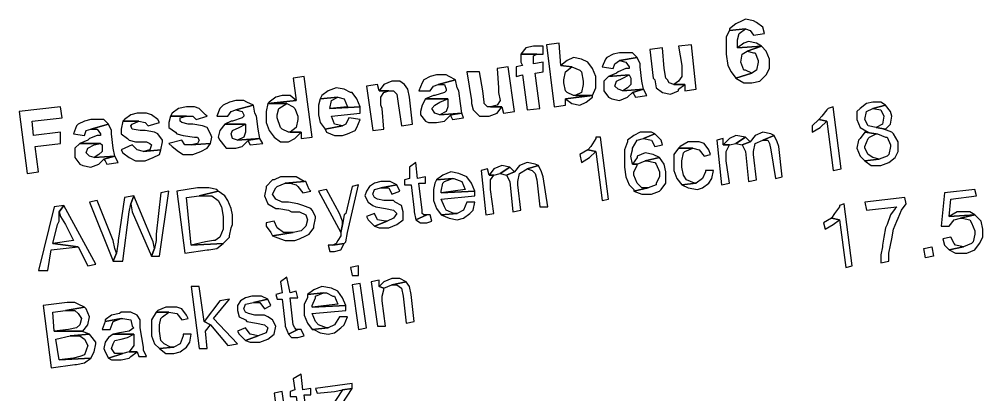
# Model space of a CAD drawing. Header units: metres. Extents: x 2713679.5 to 2713747.3, y 1226017.1 to 1226104.2.
# Drawn here: x 2713719.526 to 2713720.684, y 1226046.154 to 1226046.605 of the extents above; entities that cross this region are included whole.
import ezdxf

# ---------------------------------------------------------------- set-up
doc = ezdxf.new("R2010")
doc.units = ezdxf.units.M
doc.header["$MEASUREMENT"] = 0
doc.layers.add('texte', color=7, linetype='Continuous', true_color=0x000000)

msp = doc.modelspace()

# ---------------------------------------------------------------- linework, layer by layer
at = {"layer": 'texte'}
for points in [[(2713720.3986, 1226046.6054), (2713720.3948, 1226046.6035), (2713720.3871, 1226046.5997), (2713720.3795, 1226046.5939), (2713720.3795, 1226046.592), (2713720.3986, 1226046.5939), (2713720.4043, 1226046.592), (2713720.4082, 1226046.5863), (2713720.4216, 1226046.5882), (2713720.4196, 1226046.5958), (2713720.412, 1226046.6016), (2713720.4082, 1226046.6035)], [(2713720.3795, 1226046.592), (2713720.3756, 1226046.5844), (2713720.3756, 1226046.5748), (2713720.3756, 1226046.5633), (2713720.3756, 1226046.5633), (2713720.3776, 1226046.5499), (2713720.3814, 1226046.5423), (2713720.3871, 1226046.5346), (2713720.4063, 1226046.5404), (2713720.3986, 1226046.5442), (2713720.3967, 1226046.5442), (2713720.3929, 1226046.5538), (2713720.3929, 1226046.5538), (2713720.3948, 1226046.5633), (2713720.4005, 1226046.5671), (2713720.4177, 1226046.5729), (2713720.389, 1226046.571), (2713720.389, 1226046.5805), (2713720.391, 1226046.5882), (2713720.3986, 1226046.5939)], [(2713720.4024, 1226046.5786), (2713720.3967, 1226046.5767), (2713720.389, 1226046.571), (2713720.4177, 1226046.5729), (2713720.412, 1226046.5767)], [(2713720.1442, 1226046.5729), (2713720.1442, 1226046.5729), (2713720.1346, 1226046.571), (2713720.1289, 1226046.5633), (2713720.1289, 1226046.5633), (2713720.148, 1226046.5633), (2713720.1557, 1226046.5633), (2713720.1557, 1226046.5729), (2713720.1537, 1226046.5729)], [(2713720.1748, 1226046.5767), (2713720.1595, 1226046.5748), (2713720.169, 1226046.5002), (2713720.1824, 1226046.5021), (2713720.1824, 1226046.5098), (2713720.215, 1226046.5136), (2713720.1939, 1226046.5136), (2713720.192, 1226046.5136), (2713720.1843, 1226046.5174), (2713720.1824, 1226046.5193), (2713720.1805, 1226046.5289), (2713720.1805, 1226046.5327), (2713720.1824, 1226046.5423), (2713720.1901, 1226046.548), (2713720.1767, 1226046.5499)], [(2713720.2991, 1226046.571), (2713720.2838, 1226046.5691), (2713720.2877, 1226046.5346), (2713720.2896, 1226046.5327), (2713720.2915, 1226046.5231), (2713720.2991, 1226046.5174), (2713720.2991, 1226046.5174), (2713720.3087, 1226046.5155), (2713720.3087, 1226046.5155), (2713720.3183, 1226046.5193), (2713720.3183, 1226046.5212), (2713720.3259, 1226046.527), (2713720.3125, 1226046.527), (2713720.3068, 1226046.5289), (2713720.3049, 1226046.5327), (2713720.303, 1226046.5346), (2713720.301, 1226046.5461)], [(2713720.3336, 1226046.5748), (2713720.3183, 1226046.5729), (2713720.3221, 1226046.5499), (2713720.3221, 1226046.5442), (2713720.3221, 1226046.5365), (2713720.3183, 1226046.5308), (2713720.3125, 1226046.527), (2713720.3259, 1226046.527), (2713720.3259, 1226046.5193), (2713720.3393, 1226046.5212)], [(2713720.4177, 1226046.5729), (2713720.4005, 1226046.5671), (2713720.4082, 1226046.5652), (2713720.4101, 1226046.5652), (2713720.4139, 1226046.5557), (2713720.4139, 1226046.5538), (2713720.412, 1226046.5442), (2713720.4063, 1226046.5404), (2713720.3871, 1226046.5346), (2713720.3871, 1226046.5346), (2713720.3967, 1226046.5289), (2713720.4063, 1226046.5289), (2713720.4158, 1226046.5308), (2713720.4235, 1226046.5384), (2713720.4235, 1226046.5384), (2713720.4273, 1226046.5461), (2713720.4273, 1226046.5576), (2713720.4235, 1226046.5671)], [(2713720.1289, 1226046.5633), (2713720.1289, 1226046.5538), (2713720.1308, 1226046.5499), (2713720.1231, 1226046.548), (2713720.1231, 1226046.5365), (2713720.1308, 1226046.5384), (2713720.1365, 1226046.4964), (2713720.1518, 1226046.4983), (2713720.1461, 1226046.5404), (2713720.1557, 1226046.5423), (2713720.1557, 1226046.5538), (2713720.1442, 1226046.5518), (2713720.1442, 1226046.5557), (2713720.1442, 1226046.5614), (2713720.148, 1226046.5633)], [(2713720.192, 1226046.5595), (2713720.1843, 1226046.5557), (2713720.1767, 1226046.5499), (2713720.1901, 1226046.548), (2713720.1901, 1226046.548), (2713720.1997, 1226046.5442), (2713720.2016, 1226046.5423), (2713720.2035, 1226046.5308), (2713720.2035, 1226046.527), (2713720.2016, 1226046.5174), (2713720.1939, 1226046.5136), (2713720.215, 1226046.5136), (2713720.2188, 1226046.5231), (2713720.2188, 1226046.5346), (2713720.2188, 1226046.5365), (2713720.215, 1226046.5461), (2713720.2092, 1226046.5538), (2713720.2016, 1226046.5576)], [(2713720.2475, 1226046.5652), (2713720.2398, 1226046.5633), (2713720.2322, 1226046.5595), (2713720.2303, 1226046.5576), (2713720.2264, 1226046.548), (2713720.2398, 1226046.5461), (2713720.2417, 1226046.5518), (2713720.2475, 1226046.5557), (2713720.2685, 1226046.5595), (2713720.2628, 1226046.5652), (2713720.259, 1226046.5652)], [(2713720.2685, 1226046.5595), (2713720.2475, 1226046.5557), (2713720.2551, 1226046.5538), (2713720.259, 1226046.548), (2713720.259, 1226046.5461), (2713720.2551, 1226046.5461), (2713720.2456, 1226046.5423), (2713720.2437, 1226046.5404), (2713720.2341, 1226046.5365), (2713720.259, 1226046.5384), (2713720.2609, 1226046.5346), (2713720.2609, 1226046.527), (2713720.257, 1226046.5231), (2713720.2513, 1226046.5193), (2713720.2762, 1226046.5212), (2713720.2743, 1226046.5308), (2713720.2723, 1226046.548), (2713720.2723, 1226046.5518)], [(2713720.1136, 1226046.548), (2713720.1002, 1226046.5461), (2713720.1021, 1226046.5231), (2713720.1021, 1226046.5174), (2713720.104, 1226046.5078), (2713720.1002, 1226046.5021), (2713720.0925, 1226046.5002), (2713720.1059, 1226046.5002), (2713720.1078, 1226046.4925), (2713720.1212, 1226046.4945)], [(2713719.8687, 1226046.5365), (2713719.8553, 1226046.5346), (2713719.8591, 1226046.5078), (2713719.8247, 1226046.504), (2713719.8477, 1226046.504), (2713719.8477, 1226046.504), (2713719.8553, 1226046.5002), (2713719.8572, 1226046.4983), (2713719.8611, 1226046.4887), (2713719.8611, 1226046.4849), (2713719.8591, 1226046.4753), (2713719.8515, 1226046.4696), (2713719.8649, 1226046.4696), (2713719.8649, 1226046.4619), (2713719.8783, 1226046.4638)], [(2713720.0275, 1226046.5384), (2713720.0198, 1226046.5365), (2713720.0122, 1226046.5327), (2713720.0103, 1226046.5289), (2713720.0064, 1226046.5193), (2713720.0198, 1226046.5193), (2713720.0237, 1226046.5251), (2713720.0294, 1226046.527), (2713720.0504, 1226046.5327), (2713720.0428, 1226046.5365), (2713720.039, 1226046.5384)], [(2713720.0504, 1226046.5327), (2713720.0294, 1226046.527), (2713720.037, 1226046.527), (2713720.039, 1226046.5212), (2713720.039, 1226046.5193), (2713720.037, 1226046.5174), (2713720.0256, 1226046.5136), (2713720.0237, 1226046.5136), (2713720.0141, 1226046.5098), (2713720.0409, 1226046.5098), (2713720.0409, 1226046.5078), (2713720.0409, 1226046.5002), (2713720.039, 1226046.4945), (2713720.0313, 1226046.4906), (2713720.0581, 1226046.4925), (2713720.0562, 1226046.504), (2713720.0543, 1226046.5193), (2713720.0524, 1226046.5231)], [(2713720.0791, 1226046.5423), (2713720.0638, 1226046.5423), (2713720.0696, 1226046.5078), (2713720.0696, 1226046.504), (2713720.0715, 1226046.4964), (2713720.0791, 1226046.4887), (2713720.0791, 1226046.4887), (2713720.0887, 1226046.4887), (2713720.0906, 1226046.4887), (2713720.1002, 1226046.4925), (2713720.1002, 1226046.4925), (2713720.1059, 1226046.5002), (2713720.0925, 1226046.5002), (2713720.0887, 1226046.5002), (2713720.0849, 1226046.504), (2713720.0849, 1226046.5059), (2713720.083, 1226046.5193)], [(2713720.2341, 1226046.5365), (2713720.2283, 1226046.5308), (2713720.2283, 1226046.5231), (2713720.2283, 1226046.5193), (2713720.2341, 1226046.5117), (2713720.2379, 1226046.5098), (2713720.2475, 1226046.5078), (2713720.257, 1226046.5117), (2713720.2628, 1226046.5174), (2713720.2762, 1226046.5212), (2713720.2762, 1226046.5212), (2713720.2513, 1226046.5193), (2713720.2456, 1226046.5212), (2713720.2417, 1226046.5251), (2713720.2437, 1226046.5308), (2713720.2513, 1226046.5346), (2713720.259, 1226046.5384)], [(2713719.907, 1226046.5231), (2713719.907, 1226046.5231), (2713719.8974, 1226046.5193), (2713719.8898, 1226046.5136), (2713719.8878, 1226046.5098), (2713719.9089, 1226046.5117), (2713719.9165, 1226046.5098), (2713719.9165, 1226046.5098), (2713719.9204, 1226046.5002), (2713719.8993, 1226046.4983), (2713719.9357, 1226046.5002), (2713719.9318, 1226046.5098), (2713719.9261, 1226046.5174), (2713719.9242, 1226046.5174), (2713719.9165, 1226046.5212)], [(2713719.9567, 1226046.527), (2713719.9433, 1226046.5251), (2713719.951, 1226046.4715), (2713719.9644, 1226046.4734), (2713719.9624, 1226046.4983), (2713719.9605, 1226046.5021), (2713719.9605, 1226046.5117), (2713719.9644, 1226046.5174), (2713719.9701, 1226046.5193), (2713719.9586, 1226046.5193)], [(2713719.9739, 1226046.5308), (2713719.9739, 1226046.5308), (2713719.9644, 1226046.527), (2713719.9586, 1226046.5193), (2713719.9701, 1226046.5193), (2713719.9758, 1226046.5193), (2713719.9797, 1226046.5155), (2713719.9797, 1226046.5155), (2713719.9816, 1226046.504), (2713719.9854, 1226046.4772), (2713719.9988, 1226046.4791), (2713719.995, 1226046.5117), (2713719.9931, 1226046.5212), (2713719.9892, 1226046.527), (2713719.9835, 1226046.5308)], [(2713720.2762, 1226046.5212), (2713720.2628, 1226046.5174), (2713720.2647, 1226046.5155), (2713720.2666, 1226046.5117), (2713720.28, 1226046.5136)], [(2713719.8419, 1226046.5136), (2713719.8343, 1226046.5117), (2713719.8266, 1226046.5059), (2713719.8247, 1226046.504), (2713719.8591, 1226046.5078), (2713719.8515, 1226046.5136)], [(2713719.8878, 1226046.5098), (2713719.8859, 1226046.5021), (2713719.8859, 1226046.4906), (2713719.8878, 1226046.4811), (2713719.8936, 1226046.4734), (2713719.9146, 1226046.4772), (2713719.9051, 1226046.4791), (2713719.9051, 1226046.4791), (2713719.9012, 1226046.4887), (2713719.9357, 1226046.4925), (2713719.9357, 1226046.5002), (2713719.8993, 1226046.4983), (2713719.8993, 1226046.4983), (2713719.9012, 1226046.5078), (2713719.9089, 1226046.5117)], [(2713720.0141, 1226046.5098), (2713720.0103, 1226046.5021), (2713720.0084, 1226046.4945), (2713720.0084, 1226046.4906), (2713720.0141, 1226046.483), (2713720.0179, 1226046.4811), (2713720.0275, 1226046.4811), (2713720.037, 1226046.483), (2713720.0447, 1226046.4906), (2713720.0581, 1226046.4925), (2713720.0581, 1226046.4925), (2713720.0313, 1226046.4906), (2713720.0256, 1226046.4925), (2713720.0217, 1226046.4983), (2713720.0256, 1226046.5021), (2713720.0313, 1226046.5059), (2713720.0409, 1226046.5098)], [(2713720.215, 1226046.5136), (2713720.1824, 1226046.5098), (2713720.1824, 1226046.5098), (2713720.1901, 1226046.504), (2713720.1997, 1226046.5021), (2713720.2073, 1226046.5059), (2713720.215, 1226046.5117)], [(2713719.576, 1226046.5002), (2713719.5263, 1226046.4945), (2713719.5358, 1226046.4198), (2713719.5492, 1226046.4218), (2713719.5454, 1226046.4524), (2713719.576, 1226046.4562), (2713719.576, 1226046.4696), (2713719.5435, 1226046.4658), (2713719.5416, 1226046.483), (2713719.5779, 1226046.4868)], [(2713719.7271, 1226046.5002), (2713719.7176, 1226046.4983), (2713719.7099, 1226046.4925), (2713719.708, 1226046.4887), (2713719.7271, 1226046.4887), (2713719.7348, 1226046.4887), (2713719.7386, 1226046.4849), (2713719.752, 1226046.4887), (2713719.7501, 1226046.4906), (2713719.7425, 1226046.4983), (2713719.7367, 1226046.5002)], [(2713719.7864, 1226046.5078), (2713719.7788, 1226046.5059), (2713719.7711, 1226046.5021), (2713719.7673, 1226046.4983), (2713719.7635, 1226046.4887), (2713719.7769, 1226046.4887), (2713719.7807, 1226046.4945), (2713719.7864, 1226046.4964), (2713719.8075, 1226046.5021), (2713719.7998, 1226046.5059), (2713719.796, 1226046.5078)], [(2713719.8075, 1226046.5021), (2713719.7864, 1226046.4964), (2713719.7941, 1226046.4945), (2713719.796, 1226046.4906), (2713719.796, 1226046.4887), (2713719.7941, 1226046.4868), (2713719.7826, 1226046.483), (2713719.7807, 1226046.483), (2713719.7731, 1226046.4791), (2713719.7979, 1226046.4791), (2713719.7979, 1226046.4753), (2713719.7979, 1226046.4696), (2713719.796, 1226046.4638), (2713719.7884, 1226046.46), (2713719.8151, 1226046.4619), (2713719.8132, 1226046.4734), (2713719.8113, 1226046.4887), (2713719.8094, 1226046.4925)], [(2713719.8247, 1226046.504), (2713719.8228, 1226046.4945), (2713719.8228, 1226046.483), (2713719.8228, 1226046.4811), (2713719.8266, 1226046.4715), (2713719.8324, 1226046.4638), (2713719.84, 1226046.4581), (2713719.8496, 1226046.4581), (2713719.8572, 1226046.4619), (2713719.8572, 1226046.4619), (2713719.8649, 1226046.4696), (2713719.8515, 1226046.4696), (2713719.8496, 1226046.4696), (2713719.8419, 1226046.4734), (2713719.84, 1226046.4753), (2713719.8362, 1226046.4868), (2713719.8362, 1226046.4906), (2713719.8381, 1226046.4983), (2713719.8477, 1226046.504)], [(2713720.5038, 1226046.5002), (2713720.4981, 1226046.4983), (2713720.4962, 1226046.4964), (2713720.4904, 1226046.4887), (2713720.4866, 1226046.4849), (2713720.4962, 1226046.483), (2713720.5038, 1226046.4237), (2713720.5134, 1226046.4256)], [(2713720.5516, 1226046.5059), (2713720.544, 1226046.504), (2713720.5363, 1226046.4983), (2713720.5325, 1226046.4945), (2713720.5325, 1226046.4849), (2713720.5363, 1226046.4753), (2713720.5363, 1226046.4753), (2713720.5459, 1226046.4696), (2713720.5421, 1226046.4696), (2713720.5555, 1226046.4677), (2713720.5574, 1226046.4677), (2713720.5669, 1226046.4638), (2713720.5689, 1226046.4638), (2713720.5727, 1226046.4543), (2713720.5727, 1226046.4524), (2713720.5708, 1226046.4428), (2713720.5689, 1226046.4409), (2713720.5593, 1226046.4371), (2713720.5421, 1226046.4351), (2713720.5497, 1226046.4294), (2713720.5612, 1226046.4294), (2713720.5708, 1226046.4332), (2713720.5784, 1226046.439), (2713720.5822, 1226046.4466), (2713720.5822, 1226046.4562), (2713720.5822, 1226046.4581), (2713720.5765, 1226046.4677), (2713720.5746, 1226046.4696), (2713720.565, 1226046.4734), (2713720.5669, 1226046.4734), (2713720.5555, 1226046.4753), (2713720.5459, 1226046.4772), (2713720.5421, 1226046.4849), (2713720.544, 1226046.4945), (2713720.5516, 1226046.4983), (2713720.5669, 1226046.5021), (2713720.5612, 1226046.5059)], [(2713720.5669, 1226046.5021), (2713720.5516, 1226046.4983), (2713720.5612, 1226046.4964), (2713720.565, 1226046.4887), (2713720.5631, 1226046.4791), (2713720.5555, 1226046.4753), (2713720.5669, 1226046.4734), (2713720.5727, 1226046.4791), (2713720.5746, 1226046.4887), (2713720.5727, 1226046.4945)], [(2713719.6678, 1226046.4925), (2713719.6602, 1226046.4906), (2713719.6525, 1226046.4849), (2713719.6506, 1226046.483), (2713719.6698, 1226046.483), (2713719.6774, 1226046.4811), (2713719.6812, 1226046.4772), (2713719.6946, 1226046.4811), (2713719.6927, 1226046.4849), (2713719.6851, 1226046.4906), (2713719.6793, 1226046.4925)], [(2713719.708, 1226046.4887), (2713719.7061, 1226046.4811), (2713719.7061, 1226046.4753), (2713719.7138, 1226046.4696), (2713719.7157, 1226046.4677), (2713719.7233, 1226046.4658), (2713719.7367, 1226046.4638), (2713719.7405, 1226046.4638), (2713719.7425, 1226046.46), (2713719.7405, 1226046.4562), (2713719.7329, 1226046.4543), (2713719.7558, 1226046.4562), (2713719.7578, 1226046.4638), (2713719.7558, 1226046.4677), (2713719.752, 1226046.4753), (2713719.7463, 1226046.4772), (2713719.7348, 1226046.4791), (2713719.7291, 1226046.4791), (2713719.7214, 1226046.4811), (2713719.7195, 1226046.483), (2713719.7195, 1226046.4868), (2713719.7271, 1226046.4887)], [(2713719.9223, 1226046.4868), (2713719.9184, 1226046.4791), (2713719.9146, 1226046.4772), (2713719.8936, 1226046.4734), (2713719.8955, 1226046.4696), (2713719.9051, 1226046.4658), (2713719.9146, 1226046.4658), (2713719.9204, 1226046.4677), (2713719.9299, 1226046.4715), (2713719.9318, 1226046.4753), (2713719.9357, 1226046.4849)], [(2713720.0581, 1226046.4925), (2713720.0447, 1226046.4906), (2713720.0447, 1226046.4887), (2713720.0466, 1226046.4849), (2713720.06, 1226046.4868)], [(2713719.6124, 1226046.4849), (2713719.6047, 1226046.483), (2713719.5971, 1226046.4791), (2713719.5952, 1226046.4772), (2713719.5913, 1226046.4677), (2713719.6047, 1226046.4658), (2713719.6066, 1226046.4715), (2713719.6124, 1226046.4734), (2713719.6334, 1226046.4791), (2713719.6277, 1226046.4849), (2713719.6238, 1226046.4849)], [(2713719.6334, 1226046.4791), (2713719.6124, 1226046.4734), (2713719.62, 1226046.4734), (2713719.6238, 1226046.4677), (2713719.6238, 1226046.4658), (2713719.62, 1226046.4658), (2713719.6105, 1226046.4619), (2713719.6085, 1226046.46), (2713719.599, 1226046.4562), (2713719.6238, 1226046.4562), (2713719.6258, 1226046.4543), (2713719.6258, 1226046.4466), (2713719.6219, 1226046.4428), (2713719.6162, 1226046.439), (2713719.6411, 1226046.4409), (2713719.6391, 1226046.4505), (2713719.6372, 1226046.4677), (2713719.6372, 1226046.4715)], [(2713719.6506, 1226046.483), (2713719.6487, 1226046.4734), (2713719.6487, 1226046.4677), (2713719.6564, 1226046.4619), (2713719.6583, 1226046.46), (2713719.6659, 1226046.4581), (2713719.6793, 1226046.4581), (2713719.6831, 1226046.4562), (2713719.6851, 1226046.4543), (2713719.6831, 1226046.4485), (2713719.6755, 1226046.4466), (2713719.6965, 1226046.4485), (2713719.6985, 1226046.4581), (2713719.6985, 1226046.46), (2713719.6927, 1226046.4677), (2713719.6889, 1226046.4696), (2713719.6774, 1226046.4715), (2713719.6717, 1226046.4715), (2713719.6621, 1226046.4734), (2713719.6602, 1226046.4772), (2713719.6621, 1226046.4791), (2713719.6698, 1226046.483)], [(2713719.7731, 1226046.4791), (2713719.7673, 1226046.4715), (2713719.7654, 1226046.4638), (2713719.7673, 1226046.46), (2713719.7731, 1226046.4524), (2713719.775, 1226046.4505), (2713719.7864, 1226046.4505), (2713719.7941, 1226046.4524), (2713719.8018, 1226046.46), (2713719.8151, 1226046.4619), (2713719.8151, 1226046.4619), (2713719.7884, 1226046.46), (2713719.7826, 1226046.4619), (2713719.7807, 1226046.4677), (2713719.7826, 1226046.4715), (2713719.7903, 1226046.4753), (2713719.7979, 1226046.4791)], [(2713720.4866, 1226046.4849), (2713720.4789, 1226046.4772), (2713720.4789, 1226046.4696), (2713720.4789, 1226046.4696), (2713720.4885, 1226046.4753), (2713720.4885, 1226046.4753), (2713720.4962, 1226046.483)], [(2713720.2245, 1226046.4638), (2713720.2188, 1226046.4638), (2713720.2188, 1226046.4619), (2713720.213, 1226046.4524), (2713720.2092, 1226046.4485), (2713720.2188, 1226046.4466), (2713720.2264, 1226046.3873), (2713720.2341, 1226046.3892)], [(2713720.2743, 1226046.4696), (2713720.2723, 1226046.4696), (2713720.2647, 1226046.4658), (2713720.257, 1226046.46), (2713720.257, 1226046.4581), (2713720.2532, 1226046.4485), (2713720.2532, 1226046.439), (2713720.2532, 1226046.4275), (2713720.2551, 1226046.416), (2713720.259, 1226046.4065), (2713720.2647, 1226046.4007), (2713720.2647, 1226046.3988), (2713720.2819, 1226046.4026), (2713720.2743, 1226046.4026), (2713720.2685, 1226046.4084), (2713720.2647, 1226046.4179), (2713720.2647, 1226046.4218), (2713720.2685, 1226046.4294), (2713720.2685, 1226046.4313), (2713720.2628, 1226046.4313), (2713720.2609, 1226046.4409), (2713720.2628, 1226046.4485), (2713720.2628, 1226046.4505), (2713720.2685, 1226046.46), (2713720.2762, 1226046.4619), (2713720.2896, 1226046.4677), (2713720.2857, 1226046.4696)], [(2713720.2896, 1226046.4677), (2713720.2762, 1226046.4619), (2713720.2762, 1226046.4619), (2713720.2857, 1226046.46), (2713720.2896, 1226046.4524), (2713720.2991, 1226046.4543), (2713720.2972, 1226046.46)], [(2713720.3871, 1226046.4658), (2713720.3795, 1226046.4619), (2713720.3718, 1226046.4543), (2713720.3795, 1226046.4543), (2713720.3871, 1226046.4562), (2713720.3986, 1226046.4638), (2713720.3986, 1226046.4638)], [(2713720.3986, 1226046.4638), (2713720.3871, 1226046.4562), (2713720.3948, 1226046.4543), (2713720.4043, 1226046.4581)], [(2713720.4196, 1226046.4696), (2713720.4196, 1226046.4696), (2713720.4101, 1226046.4658), (2713720.4043, 1226046.4581), (2713720.3948, 1226046.4543), (2713720.3986, 1226046.4466), (2713720.4024, 1226046.4103), (2713720.412, 1226046.4122), (2713720.4082, 1226046.4428), (2713720.4082, 1226046.4466), (2713720.4101, 1226046.4562), (2713720.4101, 1226046.4562), (2713720.4196, 1226046.46), (2713720.433, 1226046.4658), (2713720.4292, 1226046.4677)], [(2713720.433, 1226046.4658), (2713720.4196, 1226046.46), (2713720.4254, 1226046.46), (2713720.4273, 1226046.4562), (2713720.4292, 1226046.4485), (2713720.4349, 1226046.4141), (2713720.4426, 1226046.416), (2713720.4388, 1226046.4524), (2713720.4369, 1226046.4581)], [(2713720.5421, 1226046.4696), (2713720.5363, 1226046.4619), (2713720.5344, 1226046.46), (2713720.5325, 1226046.4505), (2713720.5363, 1226046.4409), (2713720.5421, 1226046.4351), (2713720.5593, 1226046.4371), (2713720.5516, 1226046.439), (2713720.5459, 1226046.4428), (2713720.5421, 1226046.4505), (2713720.5421, 1226046.4524), (2713720.5459, 1226046.4619), (2713720.5478, 1226046.4638), (2713720.5555, 1226046.4677)], [(2713719.599, 1226046.4562), (2713719.5932, 1226046.4505), (2713719.5932, 1226046.4409), (2713719.5932, 1226046.439), (2713719.599, 1226046.4313), (2713719.6028, 1226046.4294), (2713719.6124, 1226046.4275), (2713719.6219, 1226046.4313), (2713719.6277, 1226046.4371), (2713719.6411, 1226046.4409), (2713719.6411, 1226046.4409), (2713719.6162, 1226046.439), (2713719.6105, 1226046.4409), (2713719.6066, 1226046.4447), (2713719.6085, 1226046.4505), (2713719.6162, 1226046.4543), (2713719.6238, 1226046.4562)], [(2713719.6621, 1226046.4543), (2713719.6487, 1226046.4485), (2713719.6506, 1226046.4447), (2713719.6583, 1226046.439), (2713719.6659, 1226046.4351), (2713719.6774, 1226046.4351), (2713719.687, 1226046.439), (2713719.6946, 1226046.4428), (2713719.6965, 1226046.4485), (2713719.6755, 1226046.4466), (2713719.6678, 1226046.4485)], [(2713719.7214, 1226046.46), (2713719.7061, 1226046.4562), (2713719.7099, 1226046.4524), (2713719.7176, 1226046.4466), (2713719.7233, 1226046.4428), (2713719.7348, 1226046.4428), (2713719.7444, 1226046.4466), (2713719.752, 1226046.4505), (2713719.7558, 1226046.4562), (2713719.7329, 1226046.4543), (2713719.7252, 1226046.4543)], [(2713719.8151, 1226046.4619), (2713719.8018, 1226046.46), (2713719.8018, 1226046.4581), (2713719.8037, 1226046.4543), (2713719.819, 1226046.4562)], [(2713720.3336, 1226046.4581), (2713720.3297, 1226046.4581), (2713720.3202, 1226046.4524), (2713720.3183, 1226046.4505), (2713720.3355, 1226046.4505), (2713720.3431, 1226046.4485), (2713720.3489, 1226046.4409), (2713720.3565, 1226046.4428), (2713720.3546, 1226046.4485), (2713720.3489, 1226046.4562), (2713720.3431, 1226046.4581)], [(2713720.3718, 1226046.4619), (2713720.3642, 1226046.46), (2713720.3699, 1226046.4065), (2713720.3795, 1226046.4084), (2713720.3756, 1226046.4351), (2713720.3756, 1226046.4371), (2713720.3756, 1226046.4466), (2713720.3795, 1226046.4543), (2713720.3718, 1226046.4543)], [(2713719.6411, 1226046.4409), (2713719.6277, 1226046.4371), (2713719.6296, 1226046.4351), (2713719.6315, 1226046.4313), (2713719.6449, 1226046.4332)], [(2713720.2092, 1226046.4485), (2713720.1997, 1226046.4428), (2713720.2016, 1226046.4332), (2713720.2016, 1226046.4332), (2713720.2111, 1226046.439), (2713720.2111, 1226046.439), (2713720.2188, 1226046.4466)], [(2713720.2781, 1226046.4447), (2713720.2781, 1226046.4447), (2713720.2685, 1226046.4409), (2713720.2685, 1226046.439), (2713720.2628, 1226046.4313), (2713720.2685, 1226046.4313), (2713720.2781, 1226046.4351), (2713720.2953, 1226046.439), (2713720.2877, 1226046.4428)], [(2713720.3183, 1226046.4505), (2713720.3125, 1226046.4428), (2713720.3125, 1226046.4371), (2713720.3125, 1226046.4256), (2713720.3125, 1226046.4237), (2713720.3163, 1226046.4141), (2713720.3221, 1226046.4065), (2713720.3393, 1226046.4084), (2713720.3374, 1226046.4084), (2713720.3278, 1226046.4122), (2713720.324, 1226046.4179), (2713720.3221, 1226046.4275), (2713720.3221, 1226046.4351), (2713720.324, 1226046.4447), (2713720.3259, 1226046.4466), (2713720.3355, 1226046.4505)], [(2713720.0026, 1226046.4332), (2713719.995, 1226046.4275), (2713719.995, 1226046.4141), (2713719.9892, 1226046.4122), (2713719.9892, 1226046.4065), (2713719.9969, 1226046.4065), (2713720.0007, 1226046.3758), (2713720.0007, 1226046.3739), (2713720.0026, 1226046.3644), (2713720.016, 1226046.3701), (2713720.0122, 1226046.3701), (2713720.0103, 1226046.372), (2713720.0103, 1226046.3758), (2713720.0064, 1226046.4084), (2713720.0141, 1226046.4084), (2713720.0141, 1226046.416), (2713720.0045, 1226046.4141)], [(2713720.1059, 1226046.4294), (2713720.0964, 1226046.4256), (2713720.0906, 1226046.4179), (2713720.0964, 1226046.4179), (2713720.104, 1226046.4198), (2713720.1155, 1226046.4275), (2713720.1155, 1226046.4275)], [(2713720.1365, 1226046.4332), (2713720.1365, 1226046.4332), (2713720.127, 1226046.4294), (2713720.1212, 1226046.4218), (2713720.1117, 1226046.4179), (2713720.1155, 1226046.4103), (2713720.1193, 1226046.3739), (2713720.1289, 1226046.3758), (2713720.125, 1226046.4065), (2713720.125, 1226046.4103), (2713720.127, 1226046.4198), (2713720.127, 1226046.4198), (2713720.1365, 1226046.4256), (2713720.1499, 1226046.4294), (2713720.1461, 1226046.4313)], [(2713720.1499, 1226046.4294), (2713720.1365, 1226046.4256), (2713720.1423, 1226046.4237), (2713720.1461, 1226046.4198), (2713720.148, 1226046.4122), (2713720.1518, 1226046.3797), (2713720.1614, 1226046.3797), (2713720.1557, 1226046.416), (2713720.1537, 1226046.4218)], [(2713720.2953, 1226046.439), (2713720.2781, 1226046.4351), (2713720.28, 1226046.4351), (2713720.2896, 1226046.4332), (2713720.2915, 1226046.4313), (2713720.2953, 1226046.4218), (2713720.2953, 1226046.416), (2713720.2915, 1226046.4084), (2713720.2915, 1226046.4065), (2713720.2819, 1226046.4026), (2713720.2647, 1226046.3988), (2713720.2743, 1226046.395), (2713720.2838, 1226046.395), (2713720.2857, 1226046.395), (2713720.2953, 1226046.3988), (2713720.2972, 1226046.4007), (2713720.303, 1226046.4084), (2713720.303, 1226046.4122), (2713720.303, 1226046.4218), (2713720.301, 1226046.4313)], [(2713720.0447, 1226046.4218), (2713720.0447, 1226046.4218), (2713720.0351, 1226046.4179), (2713720.0275, 1226046.4122), (2713720.0466, 1226046.4141), (2713720.0485, 1226046.4141), (2713720.0581, 1226046.4103), (2713720.0581, 1226046.4103), (2713720.0619, 1226046.4007), (2713720.0332, 1226046.3969), (2713720.0734, 1226046.3988), (2713720.0696, 1226046.4084), (2713720.0638, 1226046.416), (2713720.0638, 1226046.416), (2713720.0543, 1226046.4198)], [(2713720.0887, 1226046.4256), (2713720.081, 1226046.4237), (2713720.0868, 1226046.3701), (2713720.0964, 1226046.372), (2713720.0925, 1226046.4007), (2713720.0925, 1226046.4007), (2713720.0925, 1226046.4122), (2713720.0964, 1226046.4179), (2713720.0906, 1226046.4179)], [(2713720.1155, 1226046.4275), (2713720.104, 1226046.4198), (2713720.1117, 1226046.4179), (2713720.1212, 1226046.4218)], [(2713720.3508, 1226046.4237), (2713720.3508, 1226046.4218), (2713720.347, 1226046.4141), (2713720.3393, 1226046.4084), (2713720.3221, 1226046.4065), (2713720.3221, 1226046.4065), (2713720.3297, 1226046.4026), (2713720.3412, 1226046.4007), (2713720.347, 1226046.4026), (2713720.3546, 1226046.4084), (2713720.3584, 1226046.4141), (2713720.3603, 1226046.4237)], [(2713719.8458, 1226046.416), (2713719.84, 1226046.416), (2713719.8324, 1226046.4122), (2713719.8304, 1226046.4122), (2713719.8228, 1226046.4045), (2713719.8228, 1226046.4026), (2713719.8209, 1226046.3931), (2713719.8247, 1226046.3835), (2713719.8247, 1226046.3835), (2713719.8343, 1226046.3778), (2713719.8381, 1226046.3778), (2713719.8496, 1226046.3758), (2713719.8534, 1226046.3739), (2713719.863, 1226046.3739), (2713719.8706, 1226046.3701), (2713719.8725, 1226046.3644), (2713719.8706, 1226046.3567), (2713719.8649, 1226046.351), (2713719.8649, 1226046.351), (2713719.8553, 1226046.3491), (2713719.8304, 1226046.3452), (2713719.84, 1226046.3414), (2713719.8458, 1226046.3395), (2713719.8572, 1226046.3395), (2713719.863, 1226046.3414), (2713719.8706, 1226046.3452), (2713719.8744, 1226046.3472), (2713719.8802, 1226046.3548), (2713719.8802, 1226046.3567), (2713719.8821, 1226046.3663), (2713719.8821, 1226046.3682), (2713719.8783, 1226046.3758), (2713719.8764, 1226046.3778), (2713719.8668, 1226046.3816), (2713719.8611, 1226046.3835), (2713719.8496, 1226046.3854), (2713719.8419, 1226046.3854), (2713719.8343, 1226046.3892), (2713719.8304, 1226046.395), (2713719.8343, 1226046.4026), (2713719.8362, 1226046.4045), (2713719.8458, 1226046.4084), (2713719.8687, 1226046.4103), (2713719.8591, 1226046.416), (2713719.8553, 1226046.416)], [(2713719.8687, 1226046.4103), (2713719.8458, 1226046.4084), (2713719.8515, 1226046.4084), (2713719.8591, 1226046.4065), (2713719.8611, 1226046.4045), (2713719.8668, 1226046.3969), (2713719.8764, 1226046.3988), (2713719.8744, 1226046.4007), (2713719.8706, 1226046.4103)], [(2713719.9337, 1226046.4065), (2713719.9261, 1226046.4045), (2713719.9184, 1226046.372), (2713719.9165, 1226046.3701), (2713719.9146, 1226046.3586), (2713719.9127, 1226046.3491), (2713719.9127, 1226046.3452), (2713719.9089, 1226046.3395), (2713719.907, 1226046.3357), (2713719.9031, 1226046.3338), (2713719.9165, 1226046.3357), (2713719.9184, 1226046.3376), (2713719.9204, 1226046.3491)], [(2713719.9605, 1226046.4103), (2713719.9529, 1226046.4084), (2713719.9471, 1226046.4045), (2713719.9433, 1226046.3988), (2713719.9414, 1226046.3931), (2713719.9452, 1226046.3854), (2713719.951, 1226046.3816), (2713719.9548, 1226046.3797), (2713719.9663, 1226046.3778), (2713719.9758, 1226046.3758), (2713719.9797, 1226046.372), (2713719.9758, 1226046.3663), (2713719.9682, 1226046.3625), (2713719.9529, 1226046.3567), (2713719.9586, 1226046.3548), (2713719.9682, 1226046.3548), (2713719.9701, 1226046.3548), (2713719.9797, 1226046.3586), (2713719.9797, 1226046.3586), (2713719.9873, 1226046.3644), (2713719.9873, 1226046.3739), (2713719.9854, 1226046.3816), (2713719.9777, 1226046.3854), (2713719.9758, 1226046.3873), (2713719.9644, 1226046.3873), (2713719.9567, 1226046.3892), (2713719.9529, 1226046.3911), (2713719.951, 1226046.395), (2713719.9529, 1226046.4007), (2713719.9605, 1226046.4026), (2713719.9797, 1226046.4065), (2713719.972, 1226046.4103), (2713719.9701, 1226046.4103)], [(2713719.9797, 1226046.4065), (2713719.9605, 1226046.4026), (2713719.9701, 1226046.4026), (2713719.9739, 1226046.395), (2713719.9835, 1226046.3988)], [(2713720.0275, 1226046.4122), (2713720.0256, 1226046.4084), (2713720.0237, 1226046.4007), (2713720.0237, 1226046.3892), (2713720.0237, 1226046.3873), (2713720.0275, 1226046.3778), (2713720.0332, 1226046.3701), (2713720.0524, 1226046.372), (2713720.0485, 1226046.372), (2713720.039, 1226046.3758), (2713720.037, 1226046.3797), (2713720.0332, 1226046.3892), (2713720.0734, 1226046.3931), (2713720.0734, 1226046.3969), (2713720.0734, 1226046.3988), (2713720.0332, 1226046.3969), (2713720.0332, 1226046.3988), (2713720.0351, 1226046.4084), (2713720.037, 1226046.4103), (2713720.0466, 1226046.4141)], [(2713719.7061, 1226046.3988), (2713719.6965, 1226046.3969), (2713719.6908, 1226046.3472), (2713719.6908, 1226046.3395), (2713719.6889, 1226046.3299), (2713719.6851, 1226046.3204), (2713719.6946, 1226046.3204)], [(2713719.7405, 1226046.4026), (2713719.7157, 1226046.3988), (2713719.7252, 1226046.3242), (2713719.752, 1226046.328), (2713719.7539, 1226046.328), (2713719.7635, 1226046.3299), (2713719.7711, 1226046.3357), (2713719.7329, 1226046.3338), (2713719.7271, 1226046.3911), (2713719.7425, 1226046.3931), (2713719.7654, 1226046.3988), (2713719.7635, 1226046.4007), (2713719.7539, 1226046.4026), (2713719.752, 1226046.4026)], [(2713719.7654, 1226046.3988), (2713719.7425, 1226046.3931), (2713719.7463, 1226046.3931), (2713719.7558, 1226046.3931), (2713719.7578, 1226046.3931), (2713719.7654, 1226046.3873), (2713719.7692, 1226046.3797), (2713719.7711, 1226046.3682), (2713719.7711, 1226046.3644), (2713719.7711, 1226046.3548), (2713719.7711, 1226046.3529), (2713719.7673, 1226046.3433), (2713719.7616, 1226046.3395), (2713719.7597, 1226046.3395), (2713719.7501, 1226046.3376), (2713719.7329, 1226046.3338), (2713719.7711, 1226046.3357), (2713719.7788, 1226046.3433), (2713719.7788, 1226046.3452), (2713719.7807, 1226046.3548), (2713719.7826, 1226046.3586), (2713719.7826, 1226046.3701), (2713719.7807, 1226046.3778), (2713719.7769, 1226046.3873), (2713719.7731, 1226046.3931)], [(2713719.8955, 1226046.4007), (2713719.8859, 1226046.3988), (2713719.9127, 1226046.3491), (2713719.9146, 1226046.3586), (2713719.9146, 1226046.3625), (2713719.9108, 1226046.372)], [(2713720.6741, 1226046.4007), (2713720.6377, 1226046.3969), (2713720.6339, 1226046.3567), (2713720.6435, 1226046.3567), (2713720.6492, 1226046.3644), (2713720.6569, 1226046.3663), (2713720.6741, 1226046.3701), (2713720.6435, 1226046.3682), (2713720.6454, 1226046.3892), (2713720.676, 1226046.3931)], [(2713719.5798, 1226046.3816), (2713719.5684, 1226046.3797), (2713719.5492, 1226046.3032), (2713719.5607, 1226046.3032), (2713719.5645, 1226046.328), (2713719.5971, 1226046.3318), (2713719.5665, 1226046.3357), (2713719.5722, 1226046.3586), (2713719.5741, 1226046.3625), (2713719.5741, 1226046.3739)], [(2713719.5798, 1226046.3816), (2713719.5741, 1226046.3739), (2713719.576, 1226046.3682), (2713719.5818, 1226046.3586), (2713719.5913, 1226046.3395), (2713719.5665, 1226046.3357), (2713719.5971, 1226046.3318), (2713719.6085, 1226046.3089), (2713719.6181, 1226046.3108)], [(2713719.62, 1226046.3873), (2713719.6105, 1226046.3854), (2713719.6391, 1226046.3146), (2713719.643, 1226046.3242), (2713719.6411, 1226046.3299), (2713719.6391, 1226046.3395)], [(2713719.664, 1226046.3931), (2713719.6525, 1226046.3911), (2713719.6449, 1226046.3395), (2713719.6449, 1226046.3376), (2713719.643, 1226046.3242), (2713719.6391, 1226046.3146), (2713719.6506, 1226046.3146), (2713719.6583, 1226046.3739), (2713719.6602, 1226046.3835)], [(2713719.664, 1226046.3931), (2713719.6602, 1226046.3835), (2713719.6621, 1226046.3739), (2713719.6851, 1226046.3204), (2713719.6889, 1226046.3299), (2713719.687, 1226046.3376), (2713719.6831, 1226046.3472), (2713719.6793, 1226046.3567)], [(2713720.0638, 1226046.3854), (2713720.0638, 1226046.3854), (2713720.06, 1226046.3758), (2713720.0524, 1226046.372), (2713720.0332, 1226046.3701), (2713720.0332, 1226046.3701), (2713720.0428, 1226046.3663), (2713720.0524, 1226046.3644), (2713720.06, 1226046.3663), (2713720.0677, 1226046.372), (2713720.0715, 1226046.3758), (2713720.0734, 1226046.3854)], [(2713720.5172, 1226046.3835), (2713720.5115, 1226046.3816), (2713720.5115, 1226046.3797), (2713720.5057, 1226046.372), (2713720.5019, 1226046.3663), (2713720.5115, 1226046.3644), (2713720.5191, 1226046.307), (2713720.5268, 1226046.3089)], [(2713720.5899, 1226046.3911), (2713720.5421, 1226046.3854), (2713720.544, 1226046.3758), (2713720.5803, 1226046.3797), (2713720.5784, 1226046.3778), (2713720.5727, 1226046.3701), (2713720.5689, 1226046.3586), (2713720.5669, 1226046.3548), (2713720.565, 1226046.3433), (2713720.5631, 1226046.3338), (2713720.5631, 1226046.3318), (2713720.5612, 1226046.3223), (2713720.5612, 1226046.3127), (2713720.5708, 1226046.3146), (2713720.5708, 1226046.3146), (2713720.5708, 1226046.3242), (2713720.5727, 1226046.3338), (2713720.5746, 1226046.3414), (2713720.5765, 1226046.3529), (2713720.5803, 1226046.3625), (2713720.5822, 1226046.3663), (2713720.5861, 1226046.3758), (2713720.5918, 1226046.3835)], [(2713719.9529, 1226046.372), (2713719.9433, 1226046.3682), (2713719.9452, 1226046.3644), (2713719.9529, 1226046.3567), (2713719.9682, 1226046.3625), (2713719.9663, 1226046.3625), (2713719.9567, 1226046.3644)], [(2713720.0198, 1226046.3701), (2713720.016, 1226046.3701), (2713720.0026, 1226046.3644), (2713720.0084, 1226046.3605), (2713720.016, 1226046.3605), (2713720.0217, 1226046.3625)], [(2713720.6569, 1226046.3739), (2713720.653, 1226046.3739), (2713720.6435, 1226046.3682), (2713720.6741, 1226046.3701), (2713720.6683, 1226046.3739)], [(2713720.6741, 1226046.3701), (2713720.6569, 1226046.3663), (2713720.6588, 1226046.3663), (2713720.6683, 1226046.3644), (2713720.6702, 1226046.3605), (2713720.6741, 1226046.351), (2713720.6741, 1226046.3472), (2713720.6722, 1226046.3376), (2713720.6702, 1226046.3357), (2713720.6607, 1226046.3318), (2713720.6435, 1226046.328), (2713720.6511, 1226046.3242), (2713720.6626, 1226046.3242), (2713720.6645, 1226046.3242), (2713720.6741, 1226046.328), (2713720.6798, 1226046.3357), (2713720.6836, 1226046.3433), (2713720.6836, 1226046.3529), (2713720.6817, 1226046.3625)], [(2713719.8324, 1226046.3625), (2713719.8228, 1226046.3605), (2713719.8228, 1226046.3567), (2713719.8285, 1226046.3491), (2713719.8304, 1226046.3452), (2713719.8553, 1226046.3491), (2713719.8534, 1226046.3491), (2713719.8438, 1226046.3491), (2713719.8362, 1226046.3548)], [(2713720.5019, 1226046.3663), (2713720.4923, 1226046.3605), (2713720.4943, 1226046.3529), (2713720.4943, 1226046.3529), (2713720.5038, 1226046.3586), (2713720.5038, 1226046.3586), (2713720.5115, 1226046.3644)], [(2713719.8974, 1226046.3338), (2713719.8993, 1226046.3261), (2713719.9051, 1226046.3261), (2713719.9127, 1226046.328), (2713719.9165, 1226046.3357), (2713719.9031, 1226046.3338)], [(2713720.6454, 1226046.3433), (2713720.6358, 1226046.3414), (2713720.6377, 1226046.3338), (2713720.6435, 1226046.328), (2713720.6607, 1226046.3318), (2713720.6607, 1226046.3318), (2713720.6511, 1226046.3338), (2713720.6492, 1226046.3357)], [(2713720.6148, 1226046.3185), (2713720.6129, 1226046.3299), (2713720.6224, 1226046.3318), (2713720.6243, 1226046.3204), (2713720.6148, 1226046.3185)], [(2713719.9337, 1226046.3089), (2713719.9242, 1226046.307), (2713719.9261, 1226046.2974), (2713719.9337, 1226046.2974)], [(2713719.8477, 1226046.2955), (2713719.84, 1226046.2898), (2713719.8419, 1226046.2764), (2713719.8343, 1226046.2745), (2713719.8362, 1226046.2687), (2713719.8419, 1226046.2687), (2713719.8458, 1226046.2381), (2713719.8458, 1226046.2362), (2713719.8496, 1226046.2266), (2713719.8611, 1226046.2324), (2713719.8591, 1226046.2324), (2713719.8572, 1226046.2343), (2713719.8553, 1226046.2381), (2713719.8515, 1226046.2706), (2713719.8611, 1226046.2706), (2713719.8591, 1226046.2783), (2713719.8515, 1226046.2764)], [(2713719.9586, 1226046.2917), (2713719.9491, 1226046.2898), (2713719.9567, 1226046.2362), (2713719.9663, 1226046.2362), (2713719.9624, 1226046.2668), (2713719.9624, 1226046.2725), (2713719.9644, 1226046.2802), (2713719.9644, 1226046.2821), (2713719.9586, 1226046.284)], [(2713719.9739, 1226046.2936), (2713719.9739, 1226046.2936), (2713719.9644, 1226046.2898), (2713719.9586, 1226046.284), (2713719.9644, 1226046.2821), (2713719.9739, 1226046.2859), (2713719.9911, 1226046.2898), (2713719.9835, 1226046.2936)], [(2713719.9911, 1226046.2898), (2713719.9739, 1226046.2859), (2713719.9797, 1226046.2859), (2713719.9854, 1226046.2821), (2713719.9873, 1226046.2725), (2713719.9911, 1226046.24), (2713720.0007, 1226046.2419), (2713719.9969, 1226046.2745), (2713719.995, 1226046.284)], [(2713719.7425, 1226046.284), (2713719.7329, 1226046.284), (2713719.7425, 1226046.2094), (2713719.752, 1226046.2094), (2713719.7501, 1226046.2305), (2713719.7558, 1226046.2381), (2713719.7482, 1226046.2419)], [(2713719.8898, 1226046.284), (2713719.8898, 1226046.284), (2713719.8802, 1226046.2802), (2713719.8725, 1226046.2745), (2713719.8917, 1226046.2764), (2713719.8955, 1226046.2764), (2713719.9031, 1226046.2725), (2713719.9051, 1226046.2725), (2713719.9089, 1226046.263), (2713719.8783, 1226046.2592), (2713719.9184, 1226046.2611), (2713719.9146, 1226046.2706), (2713719.9089, 1226046.2783), (2713719.9089, 1226046.2783), (2713719.9012, 1226046.2821)], [(2713719.9357, 1226046.2878), (2713719.9261, 1226046.2859), (2713719.9337, 1226046.2324), (2713719.9433, 1226046.2343)], [(2713719.7788, 1226046.2687), (2713719.7673, 1226046.2668), (2713719.7482, 1226046.2419), (2713719.7558, 1226046.2381), (2713719.7769, 1226046.2132), (2713719.7884, 1226046.2152), (2713719.7597, 1226046.2458)], [(2713719.8056, 1226046.2725), (2713719.7979, 1226046.2706), (2713719.7922, 1226046.2668), (2713719.7884, 1226046.2611), (2713719.7884, 1226046.2553), (2713719.7903, 1226046.2477), (2713719.7979, 1226046.2439), (2713719.7998, 1226046.2419), (2713719.8113, 1226046.24), (2713719.8209, 1226046.2381), (2713719.8247, 1226046.2343), (2713719.8228, 1226046.2285), (2713719.8132, 1226046.2247), (2713719.7979, 1226046.219), (2713719.8037, 1226046.2171), (2713719.8151, 1226046.2171), (2713719.8151, 1226046.2171), (2713719.8247, 1226046.2209), (2713719.8247, 1226046.2209), (2713719.8324, 1226046.2266), (2713719.8343, 1226046.2362), (2713719.8304, 1226046.2439), (2713719.8247, 1226046.2477), (2713719.8209, 1226046.2496), (2713719.8094, 1226046.2496), (2713719.8018, 1226046.2515), (2713719.7979, 1226046.2534), (2713719.796, 1226046.2572), (2713719.7979, 1226046.263), (2713719.8075, 1226046.2649), (2713719.8247, 1226046.2687), (2713719.8171, 1226046.2725), (2713719.8151, 1226046.2725)], [(2713719.8247, 1226046.2687), (2713719.8075, 1226046.2649), (2713719.8151, 1226046.2649), (2713719.8209, 1226046.2572), (2713719.8285, 1226046.2611)], [(2713719.8725, 1226046.2745), (2713719.8725, 1226046.2706), (2713719.8687, 1226046.263), (2713719.8687, 1226046.2515), (2713719.8687, 1226046.2496), (2713719.8725, 1226046.24), (2713719.8783, 1226046.2324), (2713719.8974, 1226046.2343), (2713719.8955, 1226046.2343), (2713719.8859, 1226046.2381), (2713719.8821, 1226046.2419), (2713719.8783, 1226046.2515), (2713719.9184, 1226046.2553), (2713719.9184, 1226046.2592), (2713719.9184, 1226046.2611), (2713719.8783, 1226046.2592), (2713719.8783, 1226046.2611), (2713719.8821, 1226046.2706), (2713719.8821, 1226046.2725), (2713719.8917, 1226046.2764)], [(2713719.5837, 1226046.2649), (2713719.555, 1226046.2611), (2713719.5645, 1226046.1865), (2713719.5932, 1226046.1903), (2713719.5952, 1226046.1903), (2713719.6047, 1226046.1922), (2713719.6124, 1226046.1979), (2713719.5741, 1226046.196), (2713719.5703, 1226046.2209), (2713719.5875, 1226046.2247), (2713719.6105, 1226046.2266), (2713719.6009, 1226046.2305), (2713719.6028, 1226046.2305), (2713719.5684, 1226046.2305), (2713719.5665, 1226046.2534), (2713719.5818, 1226046.2553), (2713719.6047, 1226046.2592), (2713719.5971, 1226046.263), (2713719.5932, 1226046.2649)], [(2713719.6047, 1226046.2592), (2713719.5818, 1226046.2553), (2713719.5818, 1226046.2553), (2713719.5932, 1226046.2553), (2713719.5971, 1226046.2515), (2713719.6009, 1226046.2458), (2713719.599, 1226046.2381), (2713719.5952, 1226046.2343), (2713719.5856, 1226046.2324), (2713719.5684, 1226046.2305), (2713719.6028, 1226046.2305), (2713719.6085, 1226046.2381), (2713719.6105, 1226046.2477), (2713719.6105, 1226046.2477), (2713719.6066, 1226046.2572)], [(2713719.7061, 1226046.2592), (2713719.7023, 1226046.2592), (2713719.6927, 1226046.2553), (2713719.6908, 1226046.2534), (2713719.7061, 1226046.2534), (2713719.7157, 1226046.2515), (2713719.7214, 1226046.2439), (2713719.7291, 1226046.2458), (2713719.7271, 1226046.2496), (2713719.7214, 1226046.2572), (2713719.7157, 1226046.2592)], [(2713719.6296, 1226046.2419), (2713719.6258, 1226046.2324), (2713719.6353, 1226046.2324), (2713719.6391, 1226046.2419), (2713719.6487, 1226046.2458)], [(2713719.6487, 1226046.2534), (2713719.6468, 1226046.2515), (2713719.6372, 1226046.2496), (2713719.6296, 1226046.2439), (2713719.6296, 1226046.2419), (2713719.6487, 1226046.2458), (2713719.6506, 1226046.2458), (2713719.6602, 1226046.2439), (2713719.6621, 1226046.2362), (2713719.664, 1226046.2343), (2713719.6583, 1226046.2305), (2713719.6468, 1226046.2285), (2713719.6391, 1226046.2266), (2713719.664, 1226046.2266), (2713719.664, 1226046.2228), (2713719.664, 1226046.2132), (2713719.6583, 1226046.2056), (2713719.6678, 1226046.2056), (2713719.6698, 1226046.1999), (2713719.6793, 1226046.1999), (2713719.6755, 1226046.2075), (2713719.6755, 1226046.2113), (2713719.6736, 1226046.2228), (2713719.6717, 1226046.2343), (2713719.6717, 1226046.2439), (2713719.6678, 1226046.2496), (2713719.6602, 1226046.2534), (2713719.6583, 1226046.2534)], [(2713719.6908, 1226046.2534), (2713719.6851, 1226046.2439), (2713719.6851, 1226046.2381), (2713719.6851, 1226046.2285), (2713719.6851, 1226046.2247), (2713719.6889, 1226046.2152), (2713719.6946, 1226046.2094), (2713719.7118, 1226046.2113), (2713719.708, 1226046.2113), (2713719.7004, 1226046.2152), (2713719.6965, 1226046.219), (2713719.6946, 1226046.2305), (2713719.6946, 1226046.2381), (2713719.6965, 1226046.2458), (2713719.6985, 1226046.2477), (2713719.7061, 1226046.2534)], [(2713719.9108, 1226046.2477), (2713719.9108, 1226046.2477), (2713719.9051, 1226046.2381), (2713719.8974, 1226046.2343), (2713719.8783, 1226046.2324), (2713719.8802, 1226046.2324), (2713719.8878, 1226046.2285), (2713719.8974, 1226046.2266), (2713719.9051, 1226046.2285), (2713719.9127, 1226046.2343), (2713719.9165, 1226046.2381), (2713719.9204, 1226046.2477)], [(2713719.7979, 1226046.2343), (2713719.7884, 1226046.2305), (2713719.7903, 1226046.2266), (2713719.7979, 1226046.219), (2713719.8132, 1226046.2247), (2713719.8132, 1226046.2247), (2713719.8037, 1226046.2266)], [(2713719.8649, 1226046.2324), (2713719.8611, 1226046.2324), (2713719.8496, 1226046.2266), (2713719.8534, 1226046.2228), (2713719.8611, 1226046.2228), (2713719.8687, 1226046.2247)], [(2713719.6105, 1226046.2266), (2713719.5875, 1226046.2247), (2713719.5875, 1226046.2247), (2713719.599, 1226046.2247), (2713719.6047, 1226046.2209), (2713719.6085, 1226046.2132), (2713719.6066, 1226046.2075), (2713719.6047, 1226046.2018), (2713719.599, 1226046.1999), (2713719.5913, 1226046.1979), (2713719.5741, 1226046.196), (2713719.6124, 1226046.1979), (2713719.6162, 1226046.2056), (2713719.6181, 1226046.2152), (2713719.6181, 1226046.2171), (2713719.6124, 1226046.2247)], [(2713719.6391, 1226046.2266), (2713719.6334, 1226046.2228), (2713719.6296, 1226046.2171), (2713719.6277, 1226046.2094), (2713719.6296, 1226046.2056), (2713719.6334, 1226046.1979), (2713719.6506, 1226046.2037), (2713719.6411, 1226046.2037), (2713719.6372, 1226046.2094), (2713719.6391, 1226046.2152), (2713719.6411, 1226046.219), (2713719.6487, 1226046.2209), (2713719.6564, 1226046.2228), (2713719.664, 1226046.2266)], [(2713719.7233, 1226046.2266), (2713719.7233, 1226046.2247), (2713719.7195, 1226046.2152), (2713719.7118, 1226046.2113), (2713719.6946, 1226046.2094), (2713719.6946, 1226046.2094), (2713719.7023, 1226046.2037), (2713719.7118, 1226046.2037), (2713719.7195, 1226046.2056), (2713719.7271, 1226046.2113), (2713719.731, 1226046.2171), (2713719.7329, 1226046.2266)], [(2713719.6583, 1226046.2056), (2713719.6506, 1226046.2037), (2713719.6334, 1226046.1979), (2713719.6372, 1226046.196), (2713719.6487, 1226046.196), (2713719.6487, 1226046.196), (2713719.6583, 1226046.1979), (2713719.6602, 1226046.1999), (2713719.6678, 1226046.2056)], [(2713719.8649, 1226046.1788), (2713719.8553, 1226046.1731), (2713719.8572, 1226046.1597), (2713719.8515, 1226046.1578), (2713719.8515, 1226046.152), (2713719.8591, 1226046.152), (2713719.863, 1226046.1214), (2713719.863, 1226046.1195), (2713719.8649, 1226046.1099), (2713719.8783, 1226046.1157), (2713719.8744, 1226046.1157), (2713719.8725, 1226046.1176), (2713719.8725, 1226046.1214), (2713719.8687, 1226046.1539), (2713719.8764, 1226046.1539), (2713719.8764, 1226046.1616), (2713719.8668, 1226046.1597)], [(2713719.9261, 1226046.1673), (2713719.8821, 1226046.1616), (2713719.884, 1226046.1559), (2713719.9051, 1226046.1578), (2713719.9051, 1226046.1578), (2713719.9146, 1226046.1597), (2713719.9261, 1226046.1616)], [(2713719.8419, 1226046.1578), (2713719.8324, 1226046.1559), (2713719.8362, 1226046.1272), (2713719.8362, 1226046.1272), (2713719.8362, 1226046.1157), (2713719.8324, 1226046.1099), (2713719.84, 1226046.1099), (2713719.84, 1226046.1023), (2713719.8496, 1226046.1042)], [(2713719.9261, 1226046.1616), (2713719.9146, 1226046.1597), (2713719.8859, 1226046.1157), (2713719.8878, 1226046.108), (2713719.8974, 1226046.1176), (2713719.9012, 1226046.1233)]]:
    msp.add_lwpolyline(points, close=True, dxfattribs=at)

doc.saveas('drawing.dxf')
